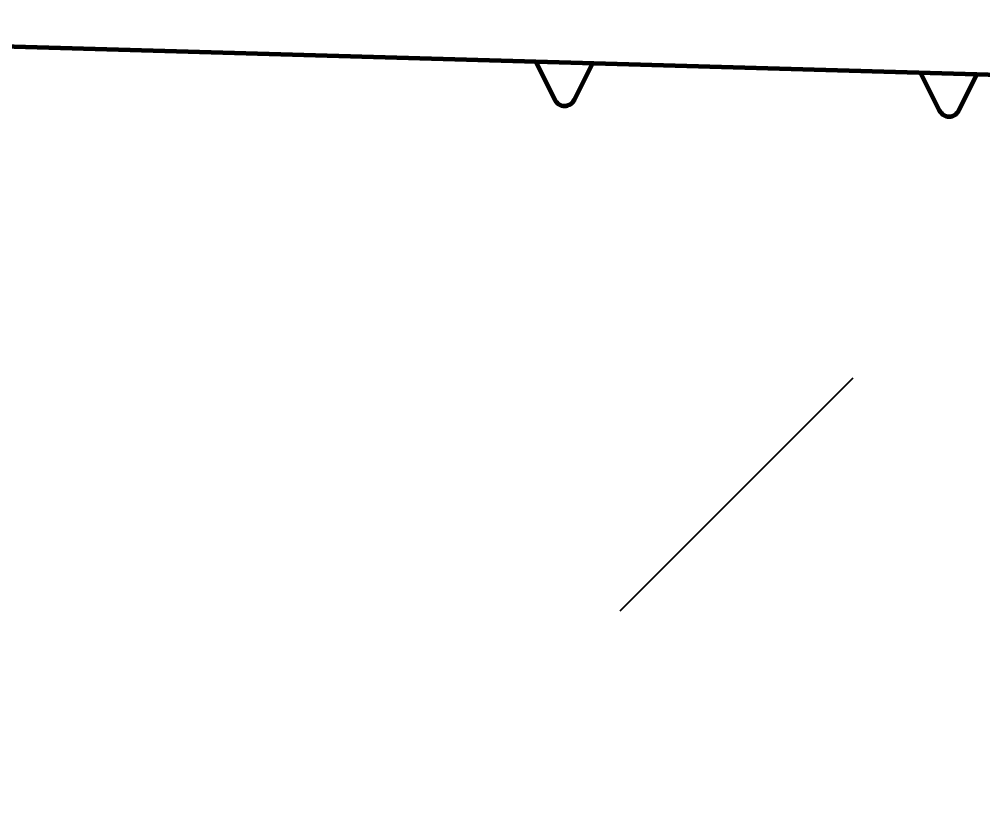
# Model space of a CAD drawing. Header units: millimetres. Extents: x 0 to 3360, y 0 to 297.
# Drawn here: x 3250.175 to 3253.098, y 125.95 to 128.38 of the extents above; entities that cross this region are included whole.
import ezdxf

# ---------------------------------------------------------------- set-up
doc = ezdxf.new("R2010")
doc.units = ezdxf.units.MM
doc.linetypes.add('K5LT_BASIC', pattern=[0])
doc.linetypes.add('K5LT_THIN', pattern=[0])
doc.layers.add('Системный слой', color=7, linetype='Continuous')
doc.styles.add('KDIMTEXTSTYLE', font='GOST_AU.SHX', dxfattribs={"width": 0.96, "oblique": 15, "height": 5})
doc.dimstyles.new('KDIMSTYLE (0.33)', dxfattribs={"dimtxt": 5, "dimasz": 1, "dimexe": 2, "dimexo": 0, "dimgap": 1, "dimtad": 1, "dimlfac": 3, "dimtxsty": 'KDIMTEXTSTYLE', "dimsah": 1, "dimcen": 0, "dimdle": 1, "dimadec": 0, "dimazin": 0, "dimtfac": 0.667, "dimtmove": 0, "dimatfit": 3, "dimfxl": 1, "dimtvp": 1, "dimtolj": 1, "dimtzin": 0, "dimarcsym": 0})

# ---------------------------------------------------------------- blocks, each defined once
blk = doc.blocks.new('U634')
at = {"layer": 'Системный слой', "color": 5, "linetype": 'K5LT_BASIC', "lineweight": 60, "true_color": 0x0000ff}
for p, q in [((3251.7411, 128.2523), (3251.7995, 128.1355)), ((3251.8591, 128.1355), (3251.915, 128.2473))]:
    blk.add_line(p, q, dxfattribs=at)
blk.add_arc((3251.8293, 128.1505), 0.0333, 206.5651, 333.4349, dxfattribs=at)
blk = doc.blocks.new('U635')
at = {"layer": 'Системный слой', "color": 5, "linetype": 'K5LT_BASIC', "lineweight": 60, "true_color": 0x0000ff}
for p, q in [((3252.9084, 128.2188), (3252.9662, 128.1032)), ((3253.0258, 128.1032), (3253.0811, 128.2138))]:
    blk.add_line(p, q, dxfattribs=at)
blk.add_arc((3252.996, 128.1181), 0.0333, 206.5651, 333.4349, dxfattribs=at)
blk = doc.blocks.new('U629')
at = {"layer": 'Системный слой', "color": 5, "linetype": 'K5LT_BASIC', "lineweight": 60, "true_color": 0x0000ff}
blk.add_line((3248.9126, 128.3335), (3256.4626, 128.1168), dxfattribs=at)
at = {"layer": 'Системный слой'}
for name in ['U634', 'U635']:
    blk.add_blockref(name, (0, 0), dxfattribs=at)
blk = doc.blocks.new('U643')
at = {"layer": 'Системный слой', "color": 5, "linetype": 'K5LT_BASIC', "lineweight": 60, "true_color": 0x0000ff}
for p, q in [((3251.7411, 128.2523), (3251.7995, 128.1355)), ((3251.8591, 128.1355), (3251.915, 128.2473))]:
    blk.add_line(p, q, dxfattribs=at)
blk.add_arc((3251.8293, 128.1505), 0.0333, 206.5651, 333.4349, dxfattribs=at)
blk = doc.blocks.new('U644')
at = {"layer": 'Системный слой', "color": 5, "linetype": 'K5LT_BASIC', "lineweight": 60, "true_color": 0x0000ff}
for p, q in [((3252.9084, 128.2188), (3252.9662, 128.1032)), ((3253.0258, 128.1032), (3253.0811, 128.2138))]:
    blk.add_line(p, q, dxfattribs=at)
blk.add_arc((3252.996, 128.1181), 0.0333, 206.5651, 333.4349, dxfattribs=at)
blk = doc.blocks.new('U638')
at = {"layer": 'Системный слой', "color": 5, "linetype": 'K5LT_BASIC', "lineweight": 60, "true_color": 0x0000ff}
blk.add_line((3248.9126, 128.3335), (3256.4626, 128.1168), dxfattribs=at)
at = {"layer": 'Системный слой'}
for name in ['U643', 'U644']:
    blk.add_blockref(name, (0, 0), dxfattribs=at)
blk = doc.blocks.new('U652')
at = {"layer": 'Системный слой', "color": 5, "linetype": 'K5LT_BASIC', "lineweight": 60, "true_color": 0x0000ff}
for p, q in [((3251.7411, 128.2523), (3251.7995, 128.1355)), ((3251.8591, 128.1355), (3251.915, 128.2473))]:
    blk.add_line(p, q, dxfattribs=at)
blk.add_arc((3251.8293, 128.1505), 0.0333, 206.5651, 333.4349, dxfattribs=at)
blk = doc.blocks.new('U653')
at = {"layer": 'Системный слой', "color": 5, "linetype": 'K5LT_BASIC', "lineweight": 60, "true_color": 0x0000ff}
for p, q in [((3252.9084, 128.2188), (3252.9662, 128.1032)), ((3253.0258, 128.1032), (3253.0811, 128.2138))]:
    blk.add_line(p, q, dxfattribs=at)
blk.add_arc((3252.996, 128.1181), 0.0333, 206.5651, 333.4349, dxfattribs=at)
blk = doc.blocks.new('U647')
at = {"layer": 'Системный слой', "color": 5, "linetype": 'K5LT_BASIC', "lineweight": 60, "true_color": 0x0000ff}
blk.add_line((3248.9126, 128.3335), (3256.4626, 128.1168), dxfattribs=at)
at = {"layer": 'Системный слой'}
for name in ['U652', 'U653']:
    blk.add_blockref(name, (0, 0), dxfattribs=at)
blk = doc.blocks.new('U661')
at = {"layer": 'Системный слой', "color": 5, "linetype": 'K5LT_BASIC', "lineweight": 60, "true_color": 0x0000ff}
for p, q in [((3251.7411, 128.2523), (3251.7995, 128.1355)), ((3251.8591, 128.1355), (3251.915, 128.2473))]:
    blk.add_line(p, q, dxfattribs=at)
blk.add_arc((3251.8293, 128.1505), 0.0333, 206.5651, 333.4349, dxfattribs=at)
blk = doc.blocks.new('U662')
at = {"layer": 'Системный слой', "color": 5, "linetype": 'K5LT_BASIC', "lineweight": 60, "true_color": 0x0000ff}
for p, q in [((3252.9084, 128.2188), (3252.9662, 128.1032)), ((3253.0258, 128.1032), (3253.0811, 128.2138))]:
    blk.add_line(p, q, dxfattribs=at)
blk.add_arc((3252.996, 128.1181), 0.0333, 206.5651, 333.4349, dxfattribs=at)
blk = doc.blocks.new('U656')
at = {"layer": 'Системный слой', "color": 5, "linetype": 'K5LT_BASIC', "lineweight": 60, "true_color": 0x0000ff}
blk.add_line((3248.9126, 128.3335), (3256.4626, 128.1168), dxfattribs=at)
at = {"layer": 'Системный слой'}
for name in ['U661', 'U662']:
    blk.add_blockref(name, (0, 0), dxfattribs=at)
blk = doc.blocks.new('U670')
at = {"layer": 'Системный слой', "color": 5, "linetype": 'K5LT_BASIC', "lineweight": 60, "true_color": 0x0000ff}
for p, q in [((3251.7411, 128.2523), (3251.7995, 128.1355)), ((3251.8591, 128.1355), (3251.915, 128.2473))]:
    blk.add_line(p, q, dxfattribs=at)
blk.add_arc((3251.8293, 128.1505), 0.0333, 206.5651, 333.4349, dxfattribs=at)
blk = doc.blocks.new('U671')
at = {"layer": 'Системный слой', "color": 5, "linetype": 'K5LT_BASIC', "lineweight": 60, "true_color": 0x0000ff}
for p, q in [((3252.9084, 128.2188), (3252.9662, 128.1032)), ((3253.0258, 128.1032), (3253.0811, 128.2138))]:
    blk.add_line(p, q, dxfattribs=at)
blk.add_arc((3252.996, 128.1181), 0.0333, 206.5651, 333.4349, dxfattribs=at)
blk = doc.blocks.new('U665')
at = {"layer": 'Системный слой', "color": 5, "linetype": 'K5LT_BASIC', "lineweight": 60, "true_color": 0x0000ff}
blk.add_line((3248.9126, 128.3335), (3256.4626, 128.1168), dxfattribs=at)
at = {"layer": 'Системный слой'}
for name in ['U670', 'U671']:
    blk.add_blockref(name, (0, 0), dxfattribs=at)
blk = doc.blocks.new('U679')
at = {"layer": 'Системный слой', "color": 5, "linetype": 'K5LT_BASIC', "lineweight": 60, "true_color": 0x0000ff}
for p, q in [((3251.7411, 128.2523), (3251.7995, 128.1355)), ((3251.8591, 128.1355), (3251.915, 128.2473))]:
    blk.add_line(p, q, dxfattribs=at)
blk.add_arc((3251.8293, 128.1505), 0.0333, 206.5651, 333.4349, dxfattribs=at)
blk = doc.blocks.new('U680')
at = {"layer": 'Системный слой', "color": 5, "linetype": 'K5LT_BASIC', "lineweight": 60, "true_color": 0x0000ff}
for p, q in [((3252.9084, 128.2188), (3252.9662, 128.1032)), ((3253.0258, 128.1032), (3253.0811, 128.2138))]:
    blk.add_line(p, q, dxfattribs=at)
blk.add_arc((3252.996, 128.1181), 0.0333, 206.5651, 333.4349, dxfattribs=at)
blk = doc.blocks.new('U674')
at = {"layer": 'Системный слой', "color": 5, "linetype": 'K5LT_BASIC', "lineweight": 60, "true_color": 0x0000ff}
blk.add_line((3248.9126, 128.3335), (3256.4626, 128.1168), dxfattribs=at)
at = {"layer": 'Системный слой'}
for name in ['U679', 'U680']:
    blk.add_blockref(name, (0, 0), dxfattribs=at)
blk = doc.blocks.new('U688')
at = {"layer": 'Системный слой', "color": 5, "linetype": 'K5LT_BASIC', "lineweight": 60, "true_color": 0x0000ff}
for p, q in [((3251.7411, 128.2523), (3251.7995, 128.1355)), ((3251.8591, 128.1355), (3251.915, 128.2473))]:
    blk.add_line(p, q, dxfattribs=at)
blk.add_arc((3251.8293, 128.1505), 0.0333, 206.5651, 333.4349, dxfattribs=at)
blk = doc.blocks.new('U689')
at = {"layer": 'Системный слой', "color": 5, "linetype": 'K5LT_BASIC', "lineweight": 60, "true_color": 0x0000ff}
for p, q in [((3252.9084, 128.2188), (3252.9662, 128.1032)), ((3253.0258, 128.1032), (3253.0811, 128.2138))]:
    blk.add_line(p, q, dxfattribs=at)
blk.add_arc((3252.996, 128.1181), 0.0333, 206.5651, 333.4349, dxfattribs=at)
blk = doc.blocks.new('U683')
at = {"layer": 'Системный слой', "color": 5, "linetype": 'K5LT_BASIC', "lineweight": 60, "true_color": 0x0000ff}
blk.add_line((3248.9126, 128.3335), (3256.4626, 128.1168), dxfattribs=at)
at = {"layer": 'Системный слой'}
for name in ['U688', 'U689']:
    blk.add_blockref(name, (0, 0), dxfattribs=at)
blk = doc.blocks.new('U697')
at = {"layer": 'Системный слой', "color": 5, "linetype": 'K5LT_BASIC', "lineweight": 60, "true_color": 0x0000ff}
for p, q in [((3251.7411, 128.2523), (3251.7995, 128.1355)), ((3251.8591, 128.1355), (3251.915, 128.2473))]:
    blk.add_line(p, q, dxfattribs=at)
blk.add_arc((3251.8293, 128.1505), 0.0333, 206.5651, 333.4349, dxfattribs=at)
blk = doc.blocks.new('U698')
at = {"layer": 'Системный слой', "color": 5, "linetype": 'K5LT_BASIC', "lineweight": 60, "true_color": 0x0000ff}
for p, q in [((3252.9084, 128.2188), (3252.9662, 128.1032)), ((3253.0258, 128.1032), (3253.0811, 128.2138))]:
    blk.add_line(p, q, dxfattribs=at)
blk.add_arc((3252.996, 128.1181), 0.0333, 206.5651, 333.4349, dxfattribs=at)
blk = doc.blocks.new('U692')
at = {"layer": 'Системный слой', "color": 5, "linetype": 'K5LT_BASIC', "lineweight": 60, "true_color": 0x0000ff}
blk.add_line((3248.9126, 128.3335), (3256.4626, 128.1168), dxfattribs=at)
at = {"layer": 'Системный слой'}
for name in ['U697', 'U698']:
    blk.add_blockref(name, (0, 0), dxfattribs=at)
blk = doc.blocks.new('U706')
at = {"layer": 'Системный слой', "color": 5, "linetype": 'K5LT_BASIC', "lineweight": 60, "true_color": 0x0000ff}
for p, q in [((3251.7411, 128.2523), (3251.7995, 128.1355)), ((3251.8591, 128.1355), (3251.915, 128.2473))]:
    blk.add_line(p, q, dxfattribs=at)
blk.add_arc((3251.8293, 128.1505), 0.0333, 206.5651, 333.4349, dxfattribs=at)
blk = doc.blocks.new('U707')
at = {"layer": 'Системный слой', "color": 5, "linetype": 'K5LT_BASIC', "lineweight": 60, "true_color": 0x0000ff}
for p, q in [((3252.9084, 128.2188), (3252.9662, 128.1032)), ((3253.0258, 128.1032), (3253.0811, 128.2138))]:
    blk.add_line(p, q, dxfattribs=at)
blk.add_arc((3252.996, 128.1181), 0.0333, 206.5651, 333.4349, dxfattribs=at)
blk = doc.blocks.new('U701')
at = {"layer": 'Системный слой', "color": 5, "linetype": 'K5LT_BASIC', "lineweight": 60, "true_color": 0x0000ff}
blk.add_line((3248.9126, 128.3335), (3256.4626, 128.1168), dxfattribs=at)
at = {"layer": 'Системный слой'}
for name in ['U706', 'U707']:
    blk.add_blockref(name, (0, 0), dxfattribs=at)
blk = doc.blocks.new('U715')
at = {"layer": 'Системный слой', "color": 5, "linetype": 'K5LT_BASIC', "lineweight": 60, "true_color": 0x0000ff}
for p, q in [((3251.7411, 128.2523), (3251.7995, 128.1355)), ((3251.8591, 128.1355), (3251.915, 128.2473))]:
    blk.add_line(p, q, dxfattribs=at)
blk.add_arc((3251.8293, 128.1505), 0.0333, 206.5651, 333.4349, dxfattribs=at)
blk = doc.blocks.new('U716')
at = {"layer": 'Системный слой', "color": 5, "linetype": 'K5LT_BASIC', "lineweight": 60, "true_color": 0x0000ff}
for p, q in [((3252.9084, 128.2188), (3252.9662, 128.1032)), ((3253.0258, 128.1032), (3253.0811, 128.2138))]:
    blk.add_line(p, q, dxfattribs=at)
blk.add_arc((3252.996, 128.1181), 0.0333, 206.5651, 333.4349, dxfattribs=at)
blk = doc.blocks.new('U710')
at = {"layer": 'Системный слой', "color": 5, "linetype": 'K5LT_BASIC', "lineweight": 60, "true_color": 0x0000ff}
blk.add_line((3248.9126, 128.3335), (3256.4626, 128.1168), dxfattribs=at)
at = {"layer": 'Системный слой'}
for name in ['U715', 'U716']:
    blk.add_blockref(name, (0, 0), dxfattribs=at)
blk = doc.blocks.new('U724')
at = {"layer": 'Системный слой', "color": 5, "linetype": 'K5LT_BASIC', "lineweight": 60, "true_color": 0x0000ff}
for p, q in [((3251.7411, 128.2523), (3251.7995, 128.1355)), ((3251.8591, 128.1355), (3251.915, 128.2473))]:
    blk.add_line(p, q, dxfattribs=at)
blk.add_arc((3251.8293, 128.1505), 0.0333, 206.5651, 333.4349, dxfattribs=at)
blk = doc.blocks.new('U725')
at = {"layer": 'Системный слой', "color": 5, "linetype": 'K5LT_BASIC', "lineweight": 60, "true_color": 0x0000ff}
for p, q in [((3252.9084, 128.2188), (3252.9662, 128.1032)), ((3253.0258, 128.1032), (3253.0811, 128.2138))]:
    blk.add_line(p, q, dxfattribs=at)
blk.add_arc((3252.996, 128.1181), 0.0333, 206.5651, 333.4349, dxfattribs=at)
blk = doc.blocks.new('U719')
at = {"layer": 'Системный слой', "color": 5, "linetype": 'K5LT_BASIC', "lineweight": 60, "true_color": 0x0000ff}
blk.add_line((3248.9126, 128.3335), (3256.4626, 128.1168), dxfattribs=at)
at = {"layer": 'Системный слой'}
for name in ['U724', 'U725']:
    blk.add_blockref(name, (0, 0), dxfattribs=at)
blk = doc.blocks.new('U733')
at = {"layer": 'Системный слой', "color": 5, "linetype": 'K5LT_BASIC', "lineweight": 60, "true_color": 0x0000ff}
for p, q in [((3251.7411, 128.2523), (3251.7995, 128.1355)), ((3251.8591, 128.1355), (3251.915, 128.2473))]:
    blk.add_line(p, q, dxfattribs=at)
blk.add_arc((3251.8293, 128.1505), 0.0333, 206.5651, 333.4349, dxfattribs=at)
blk = doc.blocks.new('U734')
at = {"layer": 'Системный слой', "color": 5, "linetype": 'K5LT_BASIC', "lineweight": 60, "true_color": 0x0000ff}
for p, q in [((3252.9084, 128.2188), (3252.9662, 128.1032)), ((3253.0258, 128.1032), (3253.0811, 128.2138))]:
    blk.add_line(p, q, dxfattribs=at)
blk.add_arc((3252.996, 128.1181), 0.0333, 206.5651, 333.4349, dxfattribs=at)
blk = doc.blocks.new('U728')
at = {"layer": 'Системный слой', "color": 5, "linetype": 'K5LT_BASIC', "lineweight": 60, "true_color": 0x0000ff}
blk.add_line((3248.9126, 128.3335), (3256.4626, 128.1168), dxfattribs=at)
at = {"layer": 'Системный слой'}
for name in ['U733', 'U734']:
    blk.add_blockref(name, (0, 0), dxfattribs=at)
blk = doc.blocks.new('U742')
at = {"layer": 'Системный слой', "color": 5, "linetype": 'K5LT_BASIC', "lineweight": 60, "true_color": 0x0000ff}
for p, q in [((3251.7411, 128.2523), (3251.7995, 128.1355)), ((3251.8591, 128.1355), (3251.915, 128.2473))]:
    blk.add_line(p, q, dxfattribs=at)
blk.add_arc((3251.8293, 128.1505), 0.0333, 206.5651, 333.4349, dxfattribs=at)
blk = doc.blocks.new('U743')
at = {"layer": 'Системный слой', "color": 5, "linetype": 'K5LT_BASIC', "lineweight": 60, "true_color": 0x0000ff}
for p, q in [((3252.9084, 128.2188), (3252.9662, 128.1032)), ((3253.0258, 128.1032), (3253.0811, 128.2138))]:
    blk.add_line(p, q, dxfattribs=at)
blk.add_arc((3252.996, 128.1181), 0.0333, 206.5651, 333.4349, dxfattribs=at)
blk = doc.blocks.new('U737')
at = {"layer": 'Системный слой', "color": 5, "linetype": 'K5LT_BASIC', "lineweight": 60, "true_color": 0x0000ff}
blk.add_line((3248.9126, 128.3335), (3256.4626, 128.1168), dxfattribs=at)
at = {"layer": 'Системный слой'}
for name in ['U742', 'U743']:
    blk.add_blockref(name, (0, 0), dxfattribs=at)
blk = doc.blocks.new('U751')
at = {"layer": 'Системный слой', "color": 5, "linetype": 'K5LT_BASIC', "lineweight": 60, "true_color": 0x0000ff}
for p, q in [((3251.7411, 128.2523), (3251.7995, 128.1355)), ((3251.8591, 128.1355), (3251.915, 128.2473))]:
    blk.add_line(p, q, dxfattribs=at)
blk.add_arc((3251.8293, 128.1505), 0.0333, 206.5651, 333.4349, dxfattribs=at)
blk = doc.blocks.new('U752')
at = {"layer": 'Системный слой', "color": 5, "linetype": 'K5LT_BASIC', "lineweight": 60, "true_color": 0x0000ff}
for p, q in [((3252.9084, 128.2188), (3252.9662, 128.1032)), ((3253.0258, 128.1032), (3253.0811, 128.2138))]:
    blk.add_line(p, q, dxfattribs=at)
blk.add_arc((3252.996, 128.1181), 0.0333, 206.5651, 333.4349, dxfattribs=at)
blk = doc.blocks.new('U746')
at = {"layer": 'Системный слой', "color": 5, "linetype": 'K5LT_BASIC', "lineweight": 60, "true_color": 0x0000ff}
blk.add_line((3248.9126, 128.3335), (3256.4626, 128.1168), dxfattribs=at)
at = {"layer": 'Системный слой'}
for name in ['U751', 'U752']:
    blk.add_blockref(name, (0, 0), dxfattribs=at)
blk = doc.blocks.new('U760')
at = {"layer": 'Системный слой', "color": 5, "linetype": 'K5LT_BASIC', "lineweight": 60, "true_color": 0x0000ff}
for p, q in [((3251.7411, 128.2523), (3251.7995, 128.1355)), ((3251.8591, 128.1355), (3251.915, 128.2473))]:
    blk.add_line(p, q, dxfattribs=at)
blk.add_arc((3251.8293, 128.1505), 0.0333, 206.5651, 333.4349, dxfattribs=at)
blk = doc.blocks.new('U761')
at = {"layer": 'Системный слой', "color": 5, "linetype": 'K5LT_BASIC', "lineweight": 60, "true_color": 0x0000ff}
for p, q in [((3252.9084, 128.2188), (3252.9662, 128.1032)), ((3253.0258, 128.1032), (3253.0811, 128.2138))]:
    blk.add_line(p, q, dxfattribs=at)
blk.add_arc((3252.996, 128.1181), 0.0333, 206.5651, 333.4349, dxfattribs=at)
blk = doc.blocks.new('U755')
at = {"layer": 'Системный слой', "color": 5, "linetype": 'K5LT_BASIC', "lineweight": 60, "true_color": 0x0000ff}
blk.add_line((3248.9126, 128.3335), (3256.4626, 128.1168), dxfattribs=at)
at = {"layer": 'Системный слой'}
for name in ['U760', 'U761']:
    blk.add_blockref(name, (0, 0), dxfattribs=at)
blk = doc.blocks.new('U769')
at = {"layer": 'Системный слой', "color": 5, "linetype": 'K5LT_BASIC', "lineweight": 60, "true_color": 0x0000ff}
for p, q in [((3251.7411, 128.2523), (3251.7995, 128.1355)), ((3251.8591, 128.1355), (3251.915, 128.2473))]:
    blk.add_line(p, q, dxfattribs=at)
blk.add_arc((3251.8293, 128.1505), 0.0333, 206.5651, 333.4349, dxfattribs=at)
blk = doc.blocks.new('U770')
at = {"layer": 'Системный слой', "color": 5, "linetype": 'K5LT_BASIC', "lineweight": 60, "true_color": 0x0000ff}
for p, q in [((3252.9084, 128.2188), (3252.9662, 128.1032)), ((3253.0258, 128.1032), (3253.0811, 128.2138))]:
    blk.add_line(p, q, dxfattribs=at)
blk.add_arc((3252.996, 128.1181), 0.0333, 206.5651, 333.4349, dxfattribs=at)
blk = doc.blocks.new('U764')
at = {"layer": 'Системный слой', "color": 5, "linetype": 'K5LT_BASIC', "lineweight": 60, "true_color": 0x0000ff}
blk.add_line((3248.9126, 128.3335), (3256.4626, 128.1168), dxfattribs=at)
at = {"layer": 'Системный слой'}
for name in ['U769', 'U770']:
    blk.add_blockref(name, (0, 0), dxfattribs=at)
blk = doc.blocks.new('U778')
at = {"layer": 'Системный слой', "color": 5, "linetype": 'K5LT_BASIC', "lineweight": 60, "true_color": 0x0000ff}
for p, q in [((3251.7411, 128.2523), (3251.7995, 128.1355)), ((3251.8591, 128.1355), (3251.915, 128.2473))]:
    blk.add_line(p, q, dxfattribs=at)
blk.add_arc((3251.8293, 128.1505), 0.0333, 206.5651, 333.4349, dxfattribs=at)
blk = doc.blocks.new('U779')
at = {"layer": 'Системный слой', "color": 5, "linetype": 'K5LT_BASIC', "lineweight": 60, "true_color": 0x0000ff}
for p, q in [((3252.9084, 128.2188), (3252.9662, 128.1032)), ((3253.0258, 128.1032), (3253.0811, 128.2138))]:
    blk.add_line(p, q, dxfattribs=at)
blk.add_arc((3252.996, 128.1181), 0.0333, 206.5651, 333.4349, dxfattribs=at)
blk = doc.blocks.new('U773')
at = {"layer": 'Системный слой', "color": 5, "linetype": 'K5LT_BASIC', "lineweight": 60, "true_color": 0x0000ff}
blk.add_line((3248.9126, 128.3335), (3256.4626, 128.1168), dxfattribs=at)
at = {"layer": 'Системный слой'}
for name in ['U778', 'U779']:
    blk.add_blockref(name, (0, 0), dxfattribs=at)
blk = doc.blocks.new('U787')
at = {"layer": 'Системный слой', "color": 5, "linetype": 'K5LT_BASIC', "lineweight": 60, "true_color": 0x0000ff}
for p, q in [((3251.7411, 128.2523), (3251.7995, 128.1355)), ((3251.8591, 128.1355), (3251.915, 128.2473))]:
    blk.add_line(p, q, dxfattribs=at)
blk.add_arc((3251.8293, 128.1505), 0.0333, 206.5651, 333.4349, dxfattribs=at)
blk = doc.blocks.new('U788')
at = {"layer": 'Системный слой', "color": 5, "linetype": 'K5LT_BASIC', "lineweight": 60, "true_color": 0x0000ff}
for p, q in [((3252.9084, 128.2188), (3252.9662, 128.1032)), ((3253.0258, 128.1032), (3253.0811, 128.2138))]:
    blk.add_line(p, q, dxfattribs=at)
blk.add_arc((3252.996, 128.1181), 0.0333, 206.5651, 333.4349, dxfattribs=at)
blk = doc.blocks.new('U782')
at = {"layer": 'Системный слой', "color": 5, "linetype": 'K5LT_BASIC', "lineweight": 60, "true_color": 0x0000ff}
blk.add_line((3248.9126, 128.3335), (3256.4626, 128.1168), dxfattribs=at)
at = {"layer": 'Системный слой'}
for name in ['U787', 'U788']:
    blk.add_blockref(name, (0, 0), dxfattribs=at)
blk = doc.blocks.new('U796')
at = {"layer": 'Системный слой', "color": 5, "linetype": 'K5LT_BASIC', "lineweight": 60, "true_color": 0x0000ff}
for p, q in [((3251.7411, 128.2523), (3251.7995, 128.1355)), ((3251.8591, 128.1355), (3251.915, 128.2473))]:
    blk.add_line(p, q, dxfattribs=at)
blk.add_arc((3251.8293, 128.1505), 0.0333, 206.5651, 333.4349, dxfattribs=at)
blk = doc.blocks.new('U797')
at = {"layer": 'Системный слой', "color": 5, "linetype": 'K5LT_BASIC', "lineweight": 60, "true_color": 0x0000ff}
for p, q in [((3252.9084, 128.2188), (3252.9662, 128.1032)), ((3253.0258, 128.1032), (3253.0811, 128.2138))]:
    blk.add_line(p, q, dxfattribs=at)
blk.add_arc((3252.996, 128.1181), 0.0333, 206.5651, 333.4349, dxfattribs=at)
blk = doc.blocks.new('U791')
at = {"layer": 'Системный слой', "color": 5, "linetype": 'K5LT_BASIC', "lineweight": 60, "true_color": 0x0000ff}
blk.add_line((3248.9126, 128.3335), (3256.4626, 128.1168), dxfattribs=at)
at = {"layer": 'Системный слой'}
for name in ['U796', 'U797']:
    blk.add_blockref(name, (0, 0), dxfattribs=at)
blk = doc.blocks.new('U805')
at = {"layer": 'Системный слой', "color": 5, "linetype": 'K5LT_BASIC', "lineweight": 60, "true_color": 0x0000ff}
for p, q in [((3251.7411, 128.2523), (3251.7995, 128.1355)), ((3251.8591, 128.1355), (3251.915, 128.2473))]:
    blk.add_line(p, q, dxfattribs=at)
blk.add_arc((3251.8293, 128.1505), 0.0333, 206.5651, 333.4349, dxfattribs=at)
blk = doc.blocks.new('U806')
at = {"layer": 'Системный слой', "color": 5, "linetype": 'K5LT_BASIC', "lineweight": 60, "true_color": 0x0000ff}
for p, q in [((3252.9084, 128.2188), (3252.9662, 128.1032)), ((3253.0258, 128.1032), (3253.0811, 128.2138))]:
    blk.add_line(p, q, dxfattribs=at)
blk.add_arc((3252.996, 128.1181), 0.0333, 206.5651, 333.4349, dxfattribs=at)
blk = doc.blocks.new('U800')
at = {"layer": 'Системный слой', "color": 5, "linetype": 'K5LT_BASIC', "lineweight": 60, "true_color": 0x0000ff}
blk.add_line((3248.9126, 128.3335), (3256.4626, 128.1168), dxfattribs=at)
at = {"layer": 'Системный слой'}
for name in ['U805', 'U806']:
    blk.add_blockref(name, (0, 0), dxfattribs=at)
blk = doc.blocks.new('U814')
at = {"layer": 'Системный слой', "color": 5, "linetype": 'K5LT_BASIC', "lineweight": 60, "true_color": 0x0000ff}
for p, q in [((3251.7411, 128.2523), (3251.7995, 128.1355)), ((3251.8591, 128.1355), (3251.915, 128.2473))]:
    blk.add_line(p, q, dxfattribs=at)
blk.add_arc((3251.8293, 128.1505), 0.0333, 206.5651, 333.4349, dxfattribs=at)
blk = doc.blocks.new('U815')
at = {"layer": 'Системный слой', "color": 5, "linetype": 'K5LT_BASIC', "lineweight": 60, "true_color": 0x0000ff}
for p, q in [((3252.9084, 128.2188), (3252.9662, 128.1032)), ((3253.0258, 128.1032), (3253.0811, 128.2138))]:
    blk.add_line(p, q, dxfattribs=at)
blk.add_arc((3252.996, 128.1181), 0.0333, 206.5651, 333.4349, dxfattribs=at)
blk = doc.blocks.new('U809')
at = {"layer": 'Системный слой', "color": 5, "linetype": 'K5LT_BASIC', "lineweight": 60, "true_color": 0x0000ff}
blk.add_line((3248.9126, 128.3335), (3256.4626, 128.1168), dxfattribs=at)
at = {"layer": 'Системный слой'}
for name in ['U814', 'U815']:
    blk.add_blockref(name, (0, 0), dxfattribs=at)
blk = doc.blocks.new('U823')
at = {"layer": 'Системный слой', "color": 5, "linetype": 'K5LT_BASIC', "lineweight": 60, "true_color": 0x0000ff}
for p, q in [((3251.7411, 128.2523), (3251.7995, 128.1355)), ((3251.8591, 128.1355), (3251.915, 128.2473))]:
    blk.add_line(p, q, dxfattribs=at)
blk.add_arc((3251.8293, 128.1505), 0.0333, 206.5651, 333.4349, dxfattribs=at)
blk = doc.blocks.new('U824')
at = {"layer": 'Системный слой', "color": 5, "linetype": 'K5LT_BASIC', "lineweight": 60, "true_color": 0x0000ff}
for p, q in [((3252.9084, 128.2188), (3252.9662, 128.1032)), ((3253.0258, 128.1032), (3253.0811, 128.2138))]:
    blk.add_line(p, q, dxfattribs=at)
blk.add_arc((3252.996, 128.1181), 0.0333, 206.5651, 333.4349, dxfattribs=at)
blk = doc.blocks.new('U818')
at = {"layer": 'Системный слой', "color": 5, "linetype": 'K5LT_BASIC', "lineweight": 60, "true_color": 0x0000ff}
blk.add_line((3248.9126, 128.3335), (3256.4626, 128.1168), dxfattribs=at)
at = {"layer": 'Системный слой'}
for name in ['U823', 'U824']:
    blk.add_blockref(name, (0, 0), dxfattribs=at)
blk = doc.blocks.new('U832')
at = {"layer": 'Системный слой', "color": 5, "linetype": 'K5LT_BASIC', "lineweight": 60, "true_color": 0x0000ff}
for p, q in [((3251.7411, 128.2523), (3251.7995, 128.1355)), ((3251.8591, 128.1355), (3251.915, 128.2473))]:
    blk.add_line(p, q, dxfattribs=at)
blk.add_arc((3251.8293, 128.1505), 0.0333, 206.5651, 333.4349, dxfattribs=at)
blk = doc.blocks.new('U833')
at = {"layer": 'Системный слой', "color": 5, "linetype": 'K5LT_BASIC', "lineweight": 60, "true_color": 0x0000ff}
for p, q in [((3252.9084, 128.2188), (3252.9662, 128.1032)), ((3253.0258, 128.1032), (3253.0811, 128.2138))]:
    blk.add_line(p, q, dxfattribs=at)
blk.add_arc((3252.996, 128.1181), 0.0333, 206.5651, 333.4349, dxfattribs=at)
blk = doc.blocks.new('U827')
at = {"layer": 'Системный слой', "color": 5, "linetype": 'K5LT_BASIC', "lineweight": 60, "true_color": 0x0000ff}
blk.add_line((3248.9126, 128.3335), (3256.4626, 128.1168), dxfattribs=at)
at = {"layer": 'Системный слой'}
for name in ['U832', 'U833']:
    blk.add_blockref(name, (0, 0), dxfattribs=at)
blk = doc.blocks.new('U841')
at = {"layer": 'Системный слой', "color": 5, "linetype": 'K5LT_BASIC', "lineweight": 60, "true_color": 0x0000ff}
for p, q in [((3251.7411, 128.2523), (3251.7995, 128.1355)), ((3251.8591, 128.1355), (3251.915, 128.2473))]:
    blk.add_line(p, q, dxfattribs=at)
blk.add_arc((3251.8293, 128.1505), 0.0333, 206.5651, 333.4349, dxfattribs=at)
blk = doc.blocks.new('U842')
at = {"layer": 'Системный слой', "color": 5, "linetype": 'K5LT_BASIC', "lineweight": 60, "true_color": 0x0000ff}
for p, q in [((3252.9084, 128.2188), (3252.9662, 128.1032)), ((3253.0258, 128.1032), (3253.0811, 128.2138))]:
    blk.add_line(p, q, dxfattribs=at)
blk.add_arc((3252.996, 128.1181), 0.0333, 206.5651, 333.4349, dxfattribs=at)
blk = doc.blocks.new('U836')
at = {"layer": 'Системный слой', "color": 5, "linetype": 'K5LT_BASIC', "lineweight": 60, "true_color": 0x0000ff}
blk.add_line((3248.9126, 128.3335), (3256.4626, 128.1168), dxfattribs=at)
at = {"layer": 'Системный слой'}
for name in ['U841', 'U842']:
    blk.add_blockref(name, (0, 0), dxfattribs=at)
blk = doc.blocks.new('U850')
at = {"layer": 'Системный слой', "color": 5, "linetype": 'K5LT_BASIC', "lineweight": 60, "true_color": 0x0000ff}
for p, q in [((3251.7411, 128.2523), (3251.7995, 128.1355)), ((3251.8591, 128.1355), (3251.915, 128.2473))]:
    blk.add_line(p, q, dxfattribs=at)
blk.add_arc((3251.8293, 128.1505), 0.0333, 206.5651, 333.4349, dxfattribs=at)
blk = doc.blocks.new('U851')
at = {"layer": 'Системный слой', "color": 5, "linetype": 'K5LT_BASIC', "lineweight": 60, "true_color": 0x0000ff}
for p, q in [((3252.9084, 128.2188), (3252.9662, 128.1032)), ((3253.0258, 128.1032), (3253.0811, 128.2138))]:
    blk.add_line(p, q, dxfattribs=at)
blk.add_arc((3252.996, 128.1181), 0.0333, 206.5651, 333.4349, dxfattribs=at)
blk = doc.blocks.new('U845')
at = {"layer": 'Системный слой', "color": 5, "linetype": 'K5LT_BASIC', "lineweight": 60, "true_color": 0x0000ff}
blk.add_line((3248.9126, 128.3335), (3256.4626, 128.1168), dxfattribs=at)
at = {"layer": 'Системный слой'}
for name in ['U850', 'U851']:
    blk.add_blockref(name, (0, 0), dxfattribs=at)
blk = doc.blocks.new('U859')
at = {"layer": 'Системный слой', "color": 5, "linetype": 'K5LT_BASIC', "lineweight": 60, "true_color": 0x0000ff}
for p, q in [((3251.7411, 128.2523), (3251.7995, 128.1355)), ((3251.8591, 128.1355), (3251.915, 128.2473))]:
    blk.add_line(p, q, dxfattribs=at)
blk.add_arc((3251.8293, 128.1505), 0.0333, 206.5651, 333.4349, dxfattribs=at)
blk = doc.blocks.new('U860')
at = {"layer": 'Системный слой', "color": 5, "linetype": 'K5LT_BASIC', "lineweight": 60, "true_color": 0x0000ff}
for p, q in [((3252.9084, 128.2188), (3252.9662, 128.1032)), ((3253.0258, 128.1032), (3253.0811, 128.2138))]:
    blk.add_line(p, q, dxfattribs=at)
blk.add_arc((3252.996, 128.1181), 0.0333, 206.5651, 333.4349, dxfattribs=at)
blk = doc.blocks.new('U854')
at = {"layer": 'Системный слой', "color": 5, "linetype": 'K5LT_BASIC', "lineweight": 60, "true_color": 0x0000ff}
blk.add_line((3248.9126, 128.3335), (3256.4626, 128.1168), dxfattribs=at)
at = {"layer": 'Системный слой'}
for name in ['U859', 'U860']:
    blk.add_blockref(name, (0, 0), dxfattribs=at)
blk = doc.blocks.new('U868')
at = {"layer": 'Системный слой', "color": 5, "linetype": 'K5LT_BASIC', "lineweight": 60, "true_color": 0x0000ff}
for p, q in [((3251.7411, 128.2523), (3251.7995, 128.1355)), ((3251.8591, 128.1355), (3251.915, 128.2473))]:
    blk.add_line(p, q, dxfattribs=at)
blk.add_arc((3251.8293, 128.1505), 0.0333, 206.5651, 333.4349, dxfattribs=at)
blk = doc.blocks.new('U869')
at = {"layer": 'Системный слой', "color": 5, "linetype": 'K5LT_BASIC', "lineweight": 60, "true_color": 0x0000ff}
for p, q in [((3252.9084, 128.2188), (3252.9662, 128.1032)), ((3253.0258, 128.1032), (3253.0811, 128.2138))]:
    blk.add_line(p, q, dxfattribs=at)
blk.add_arc((3252.996, 128.1181), 0.0333, 206.5651, 333.4349, dxfattribs=at)
blk = doc.blocks.new('U863')
at = {"layer": 'Системный слой', "color": 5, "linetype": 'K5LT_BASIC', "lineweight": 60, "true_color": 0x0000ff}
blk.add_line((3248.9126, 128.3335), (3256.4626, 128.1168), dxfattribs=at)
at = {"layer": 'Системный слой'}
for name in ['U868', 'U869']:
    blk.add_blockref(name, (0, 0), dxfattribs=at)
blk = doc.blocks.new('U877')
at = {"layer": 'Системный слой', "color": 5, "linetype": 'K5LT_BASIC', "lineweight": 60, "true_color": 0x0000ff}
for p, q in [((3251.7411, 128.2523), (3251.7995, 128.1355)), ((3251.8591, 128.1355), (3251.915, 128.2473))]:
    blk.add_line(p, q, dxfattribs=at)
blk.add_arc((3251.8293, 128.1505), 0.0333, 206.5651, 333.4349, dxfattribs=at)
blk = doc.blocks.new('U878')
at = {"layer": 'Системный слой', "color": 5, "linetype": 'K5LT_BASIC', "lineweight": 60, "true_color": 0x0000ff}
for p, q in [((3252.9084, 128.2188), (3252.9662, 128.1032)), ((3253.0258, 128.1032), (3253.0811, 128.2138))]:
    blk.add_line(p, q, dxfattribs=at)
blk.add_arc((3252.996, 128.1181), 0.0333, 206.5651, 333.4349, dxfattribs=at)
blk = doc.blocks.new('U872')
at = {"layer": 'Системный слой', "color": 5, "linetype": 'K5LT_BASIC', "lineweight": 60, "true_color": 0x0000ff}
blk.add_line((3248.9126, 128.3335), (3256.4626, 128.1168), dxfattribs=at)
at = {"layer": 'Системный слой'}
for name in ['U877', 'U878']:
    blk.add_blockref(name, (0, 0), dxfattribs=at)
blk = doc.blocks.new('U886')
at = {"layer": 'Системный слой', "color": 5, "linetype": 'K5LT_BASIC', "lineweight": 60, "true_color": 0x0000ff}
for p, q in [((3251.7411, 128.2523), (3251.7995, 128.1355)), ((3251.8591, 128.1355), (3251.915, 128.2473))]:
    blk.add_line(p, q, dxfattribs=at)
blk.add_arc((3251.8293, 128.1505), 0.0333, 206.5651, 333.4349, dxfattribs=at)
blk = doc.blocks.new('U887')
at = {"layer": 'Системный слой', "color": 5, "linetype": 'K5LT_BASIC', "lineweight": 60, "true_color": 0x0000ff}
for p, q in [((3252.9084, 128.2188), (3252.9662, 128.1032)), ((3253.0258, 128.1032), (3253.0811, 128.2138))]:
    blk.add_line(p, q, dxfattribs=at)
blk.add_arc((3252.996, 128.1181), 0.0333, 206.5651, 333.4349, dxfattribs=at)
blk = doc.blocks.new('U881')
at = {"layer": 'Системный слой', "color": 5, "linetype": 'K5LT_BASIC', "lineweight": 60, "true_color": 0x0000ff}
blk.add_line((3248.9126, 128.3335), (3256.4626, 128.1168), dxfattribs=at)
at = {"layer": 'Системный слой'}
for name in ['U886', 'U887']:
    blk.add_blockref(name, (0, 0), dxfattribs=at)
blk = doc.blocks.new('U895')
at = {"layer": 'Системный слой', "color": 5, "linetype": 'K5LT_BASIC', "lineweight": 60, "true_color": 0x0000ff}
for p, q in [((3251.7411, 128.2523), (3251.7995, 128.1355)), ((3251.8591, 128.1355), (3251.915, 128.2473))]:
    blk.add_line(p, q, dxfattribs=at)
blk.add_arc((3251.8293, 128.1505), 0.0333, 206.5651, 333.4349, dxfattribs=at)
blk = doc.blocks.new('U896')
at = {"layer": 'Системный слой', "color": 5, "linetype": 'K5LT_BASIC', "lineweight": 60, "true_color": 0x0000ff}
for p, q in [((3252.9084, 128.2188), (3252.9662, 128.1032)), ((3253.0258, 128.1032), (3253.0811, 128.2138))]:
    blk.add_line(p, q, dxfattribs=at)
blk.add_arc((3252.996, 128.1181), 0.0333, 206.5651, 333.4349, dxfattribs=at)
blk = doc.blocks.new('U890')
at = {"layer": 'Системный слой', "color": 5, "linetype": 'K5LT_BASIC', "lineweight": 60, "true_color": 0x0000ff}
blk.add_line((3248.9126, 128.3335), (3256.4626, 128.1168), dxfattribs=at)
at = {"layer": 'Системный слой'}
for name in ['U895', 'U896']:
    blk.add_blockref(name, (0, 0), dxfattribs=at)
blk = doc.blocks.new('U904')
at = {"layer": 'Системный слой', "color": 5, "linetype": 'K5LT_BASIC', "lineweight": 60, "true_color": 0x0000ff}
for p, q in [((3251.7411, 128.2523), (3251.7995, 128.1355)), ((3251.8591, 128.1355), (3251.915, 128.2473))]:
    blk.add_line(p, q, dxfattribs=at)
blk.add_arc((3251.8293, 128.1505), 0.0333, 206.5651, 333.4349, dxfattribs=at)
blk = doc.blocks.new('U905')
at = {"layer": 'Системный слой', "color": 5, "linetype": 'K5LT_BASIC', "lineweight": 60, "true_color": 0x0000ff}
for p, q in [((3252.9084, 128.2188), (3252.9662, 128.1032)), ((3253.0258, 128.1032), (3253.0811, 128.2138))]:
    blk.add_line(p, q, dxfattribs=at)
blk.add_arc((3252.996, 128.1181), 0.0333, 206.5651, 333.4349, dxfattribs=at)
blk = doc.blocks.new('U899')
at = {"layer": 'Системный слой', "color": 5, "linetype": 'K5LT_BASIC', "lineweight": 60, "true_color": 0x0000ff}
blk.add_line((3248.9126, 128.3335), (3256.4626, 128.1168), dxfattribs=at)
at = {"layer": 'Системный слой'}
for name in ['U904', 'U905']:
    blk.add_blockref(name, (0, 0), dxfattribs=at)
blk = doc.blocks.new('U913')
at = {"layer": 'Системный слой', "color": 5, "linetype": 'K5LT_BASIC', "lineweight": 60, "true_color": 0x0000ff}
for p, q in [((3251.7411, 128.2523), (3251.7995, 128.1355)), ((3251.8591, 128.1355), (3251.915, 128.2473))]:
    blk.add_line(p, q, dxfattribs=at)
blk.add_arc((3251.8293, 128.1505), 0.0333, 206.5651, 333.4349, dxfattribs=at)
blk = doc.blocks.new('U914')
at = {"layer": 'Системный слой', "color": 5, "linetype": 'K5LT_BASIC', "lineweight": 60, "true_color": 0x0000ff}
for p, q in [((3252.9084, 128.2188), (3252.9662, 128.1032)), ((3253.0258, 128.1032), (3253.0811, 128.2138))]:
    blk.add_line(p, q, dxfattribs=at)
blk.add_arc((3252.996, 128.1181), 0.0333, 206.5651, 333.4349, dxfattribs=at)
blk = doc.blocks.new('U908')
at = {"layer": 'Системный слой', "color": 5, "linetype": 'K5LT_BASIC', "lineweight": 60, "true_color": 0x0000ff}
blk.add_line((3248.9126, 128.3335), (3256.4626, 128.1168), dxfattribs=at)
at = {"layer": 'Системный слой'}
for name in ['U913', 'U914']:
    blk.add_blockref(name, (0, 0), dxfattribs=at)
blk = doc.blocks.new('U628')
at = {"layer": 'Системный слой'}
for name in ['U629', 'U638', 'U647', 'U656', 'U665', 'U674', 'U683', 'U692', 'U701', 'U710', 'U719', 'U728', 'U737', 'U746', 'U755', 'U764', 'U773', 'U782', 'U791', 'U800', 'U809', 'U818', 'U827', 'U836', 'U845', 'U854', 'U863', 'U872', 'U881', 'U890', 'U899', 'U908']:
    blk.add_blockref(name, (0, 0), dxfattribs=at)
blk = doc.blocks.new('KDIMARROW_01')
at = {"layer": 'Системный слой'}
blk.add_hatch(color=0, dxfattribs=at).paths.add_polyline_path([(0, 0), (-5, 0.6583), (-4.5, 0), (-5, -0.6583)])
at = {"layer": 'Системный слой', "color": 0, "linetype": 'K5LT_THIN', "lineweight": 18}
for p, q in [((-4.5, 0), (-5, 0.6583)), ((-5, 0.6583), (0, 0)), ((0, 0), (-5, -0.6583)), ((-5, -0.6583), (-4.5, 0)), ((0, 0), (-1, 0))]:
    blk.add_line(p, q, dxfattribs=at)

msp = doc.modelspace()

# ---------------------------------------------------------------- hatches: boundary and pattern name
at = {"layer": 'Системный слой'}
h = msp.add_hatch(dxfattribs=at)
h.set_pattern_fill('Бетон', angle=45, style=0, pattern_type=0)
h.set_pattern_definition([(45, (0, 0), (-14.14214, 14.14214), [11, -5]), (45, (9.192, 9.192), (-14.14214, 14.14214), [1, -15]), (45, (-1.414, 12.728), (-14.14214, 14.14214), [11, -5]), (45, (7.778, 21.92), (-14.14214, 14.14214), [1, -15])])
h.paths.add_polyline_path([(3258.12931, 135.28347), (3258.12931, 195.95013), (3258.12931, 233.95013), (3258.12931, 237.18347), (3258.12931, 243.28347), (3258.12931, 246.15429), (3256.75572, 244.7476), (3255.29158, 243.73014), (3253.69438, 243.0983), (3251.87373, 242.84423), (3249.55224, 242.9386), (3246.41491, 242.97653), (3244.57186, 242.39412), (3243.1655, 241.34834), (3241.96316, 239.86678), (3241.53281, 239.17437), (3238.48676, 233.58903), (3235.271, 226.89899), (3231.89223, 218.87001), (3228.55137, 209.63909), (3225.88374, 200.86522), (3224.0839, 193.63543), (3224.07938, 193.61501), (3223.52925, 190.96106), (3222.906, 187.58482), (3222.21065, 183.35637), (3221.44404, 178.028), (3220.60885, 171.01603), (3219.85278, 161.95812), (3219.5933, 154.20665), (3219.72682, 149.08849), (3220.09778, 145.21717), (3220.6613, 142.23946), (3221.2249, 140.42016), (3223.03328, 136.42934), (3225.34457, 132.6163), (3228.15877, 128.98103), (3231.47588, 125.52353), (3235.2959, 122.24381), (3239.61883, 119.14186), (3243.73803, 116.6168), (3258.12931, 116.6168), (3258.12931, 123.28347)])

# ---------------------------------------------------------------- linework, layer by layer
at = {"layer": 'Системный слой', "color": 5, "linetype": 'K5LT_BASIC', "lineweight": 60, "true_color": 0x0000ff}
msp.add_open_spline([(3258.12931, 246.15429), (3251.8791, 238.66619), (3246.34694, 247.45066), (3241.53281, 239.17437), (3233.91891, 226.08481), (3227.32698, 208.30563), (3224.07938, 193.61501), (3221.47513, 181.8346), (3217.24363, 150.85253), (3221.2249, 140.42016), (3224.78499, 131.09144), (3232.28936, 123.15698), (3243.73803, 116.6168)], degree=3, knots=[0, 0, 0, 0, 1, 1, 1, 2, 2, 2, 3, 3, 3, 4, 4, 4, 4], dxfattribs=at)

# ---------------------------------------------------------------- block references
at = {"layer": 'Системный слой'}
msp.add_blockref('U628', (0, 0), dxfattribs=at)

# ---------------------------------------------------------------- dimensions: what is measured, and where the dimension line sits
at = {"layer": 'Системный слой', "color": 7}
msp.add_linear_dim(base=(3199.39754, 233.28347), p1=(3243.73803, 116.6168), p2=(3260.79597, 233.28347), angle=90, location=(3199.39754, 175.28347), dimstyle='KDIMSTYLE (0.33)', override={"dimexo": 0, "dimpost": '\\H5.0;\\W0.965;\\Q15;<>', "dimblk1": 'KDIMARROW_01', "dimblk2": 'KDIMARROW_01', "dimse1": 0, "dimse2": 0, "dimclrt": 7, "dimtolj": 1}, dxfattribs=at).render()

doc.saveas('drawing.dxf')
